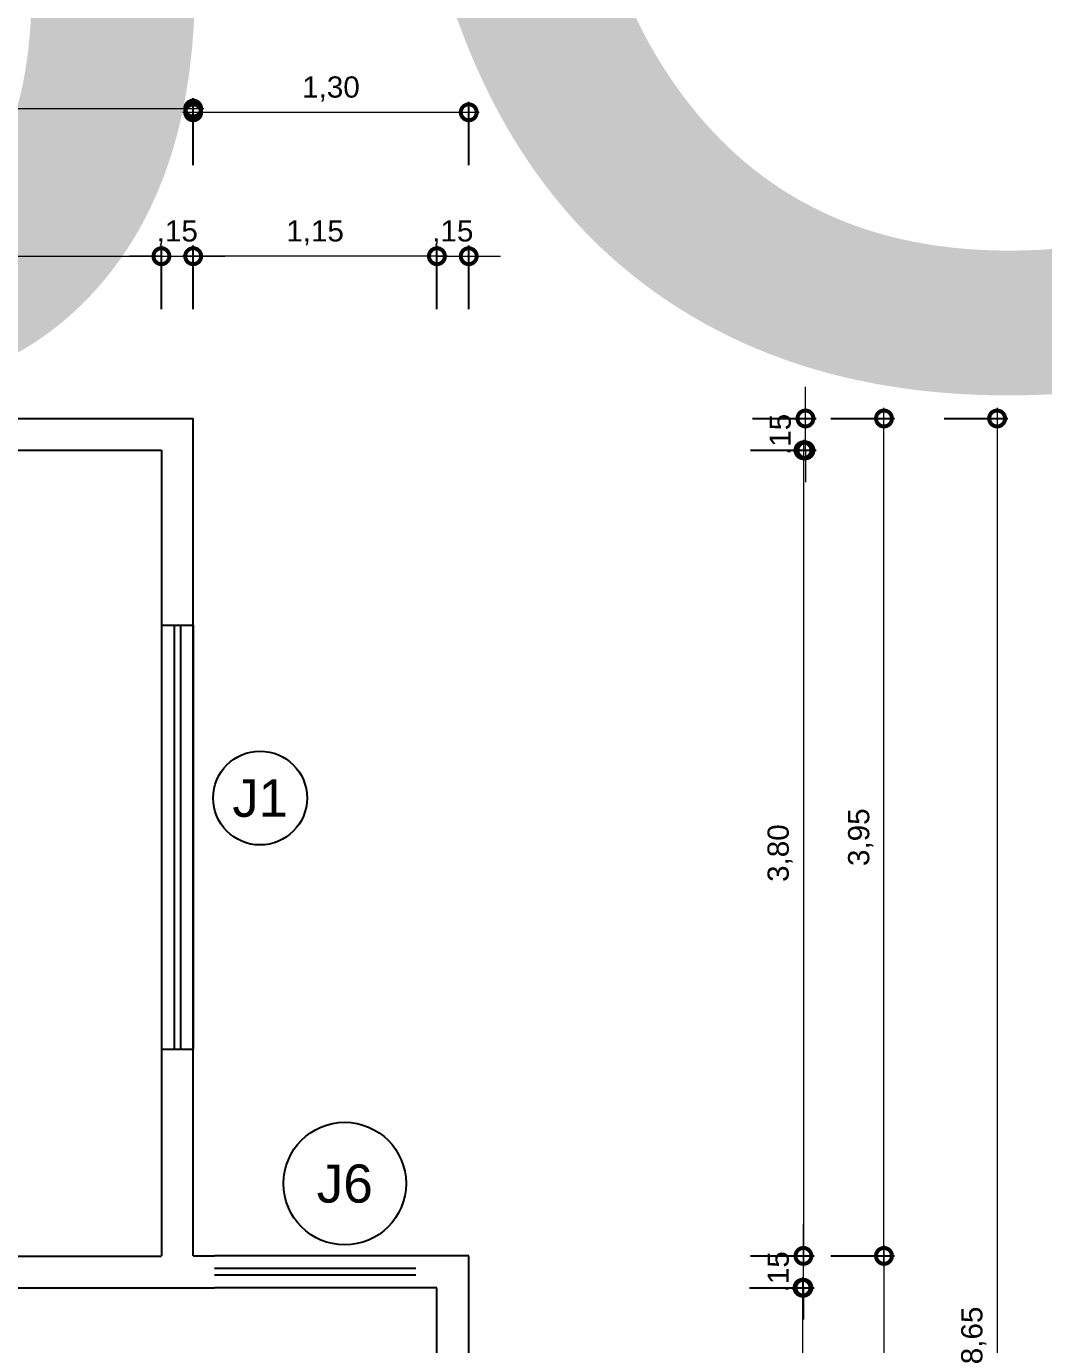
# Model space of a CAD drawing. Header units: metres. Extents: x 0 to 327, y 17 to 88.
# Drawn here: x 145.47 to 150.27, y 57.21 to 63.43 of the extents above; entities that cross this region are included whole.
import ezdxf
from ezdxf.enums import TextEntityAlignment as Align

# ---------------------------------------------------------------- set-up
doc = ezdxf.new("R2018")
doc.units = ezdxf.units.M
doc.header["$LTSCALE"] = 0.5
doc.linetypes.add('DIVIDE', pattern=[31.75, 12.7, -6.35, 0, -6.35, 0, -6.35])
for name, color, linetype in [('ARQ_ALV CT', 5, 'Continuous'), ('ARQ_ESQ CT', 30, 'Continuous'), ('ARQ_PISO', 1, 'Continuous'), ('ARQ_PROJ SUP', 1, 'DIVIDE'), ('CAR_TEXTO_CINZA', 8, 'Continuous'), ('CAR_TEXTO_PRETO', 1, 'Continuous'), ('SIMB_02', 2, 'Continuous'), ('SIMB_TXT', 1, 'Continuous')]:
    doc.layers.add(name, color=color, linetype=linetype)
doc.layers.add('ARQ_COTA_AZUL', color=5, linetype='Continuous', lineweight=20, true_color=0x0000ff)
doc.styles.add('Arial', font='arial.ttf')
doc.styles.add('cota', font='arial.ttf')
doc.styles.add('SIMB', font='arial.ttf')
doc.styles.get("Standard").update_dxf_attribs({"font": 'arial.ttf'})
doc.dimstyles.new('Info 01 - annot', dxfattribs={"dimtxt": 2, "dimasz": 3, "dimexe": 1, "dimexo": 1, "dimgap": 1, "dimtad": 1, "dimzin": 4, "dimtxsty": 'cota', "dimblk": 'DOTSMALL', "dimcen": 2, "dimdle": 1, "dimclrd": 256, "dimclre": 256, "dimclrt": 1, "dimazin": 2, "dimtfac": 0.09, "dimtix": 1, "dimtmove": 2, "dimatfit": 2, "dimfxl": 5, "dimfxlon": 1, "dimtolj": 1, "dimtzin": 4, "dimlwd": -1, "dimarcsym": 1})

# ---------------------------------------------------------------- blocks, each defined once
blk = doc.blocks.new('_DotSmall')
at = {"color": 0, "linetype": 'ByBlock', "const_width": 0.5}
blk.add_lwpolyline([(-0.0625, 0, 1), (0.0625, 0, 1)], format="xyb", close=True, dxfattribs=at)
blk = doc.blocks.new('*D38')
at = {"layer": 'ARQ_COTA_AZUL', "transparency": 16777216}
blk.add_line((149.1361, 57.5327), (149.1361, 53.0327), dxfattribs=at)
at = {"layer": 'ARQ_COTA_AZUL', "lineweight": -2, "transparency": 16777216}
for p, q in [((148.8861, 57.4827), (149.1861, 57.4827)), ((148.8861, 53.0827), (149.1861, 53.0827))]:
    blk.add_line(p, q, dxfattribs=at)
at = {"layer": 'ARQ_COTA_AZUL', "transparency": 16777216, "xscale": 0.15, "yscale": 0.15, "zscale": 0.15}
for p, rotation in [((149.1361, 57.4827), 90), ((149.1361, 53.0827), 270)]:
    blk.add_blockref('_DotSmall', p, dxfattribs=dict(at, rotation=rotation))
at = {"layer": 'ARQ_COTA_AZUL', "color": 1, "transparency": 16777216, "insert": (149.026, 55.2827), "char_height": 0.1, "attachment_point": 5, "rotation": 90, "style": 'cota'}
blk.add_mtext('\\A1;4,40', dxfattribs=at)
blk = doc.blocks.new('*D39')
at = {"layer": 'ARQ_COTA_AZUL', "transparency": 16777216}
for p, q in [((149.1405, 57.6327), (149.1405, 57.7827)), ((149.1405, 57.4827), (149.1405, 57.6327)), ((149.1405, 57.4827), (149.1405, 57.3327))]:
    blk.add_line(p, q, dxfattribs=at)
at = {"layer": 'ARQ_COTA_AZUL', "lineweight": -2, "transparency": 16777216}
for p, q in [((148.8905, 57.6327), (149.1905, 57.6327)), ((148.8905, 57.4827), (149.1905, 57.4827))]:
    blk.add_line(p, q, dxfattribs=at)
at = {"layer": 'ARQ_COTA_AZUL', "transparency": 16777216, "xscale": 0.15, "yscale": 0.15, "zscale": 0.15}
for p, rotation in [((149.1405, 57.6327), 270), ((149.1405, 57.4827), 90)]:
    blk.add_blockref('_DotSmall', p, dxfattribs=dict(at, rotation=rotation))
at = {"layer": 'ARQ_COTA_AZUL', "color": 1, "transparency": 16777216, "insert": (149.0304, 57.5577), "char_height": 0.1, "attachment_point": 5, "rotation": 90, "style": 'cota'}
blk.add_mtext('\\A1;,15', dxfattribs=at)
blk = doc.blocks.new('*D40')
at = {"layer": 'ARQ_COTA_AZUL', "transparency": 16777216}
blk.add_line((149.1405, 61.4827), (149.1405, 57.5827), dxfattribs=at)
at = {"layer": 'ARQ_COTA_AZUL', "lineweight": -2, "transparency": 16777216}
for p, q in [((148.8905, 61.4327), (149.1905, 61.4327)), ((148.8905, 57.6327), (149.1905, 57.6327))]:
    blk.add_line(p, q, dxfattribs=at)
at = {"layer": 'ARQ_COTA_AZUL', "transparency": 16777216, "xscale": 0.15, "yscale": 0.15, "zscale": 0.15}
for p, rotation in [((149.1405, 61.4327), 90), ((149.1405, 57.6327), 270)]:
    blk.add_blockref('_DotSmall', p, dxfattribs=dict(at, rotation=rotation))
at = {"layer": 'ARQ_COTA_AZUL', "color": 1, "transparency": 16777216, "insert": (149.0304, 59.5327), "char_height": 0.1, "attachment_point": 5, "rotation": 90, "style": 'cota'}
blk.add_mtext('\\A1;3,80', dxfattribs=at)
blk = doc.blocks.new('*D41')
at = {"layer": 'ARQ_COTA_AZUL', "transparency": 16777216}
for p, q in [((149.1499, 61.5827), (149.1499, 61.7327)), ((149.1499, 61.4327), (149.1499, 61.5827)), ((149.1499, 61.4327), (149.1499, 61.2827))]:
    blk.add_line(p, q, dxfattribs=at)
at = {"layer": 'ARQ_COTA_AZUL', "lineweight": -2, "transparency": 16777216}
for p, q in [((148.8999, 61.5827), (149.1999, 61.5827)), ((148.8999, 61.4327), (149.1999, 61.4327))]:
    blk.add_line(p, q, dxfattribs=at)
at = {"layer": 'ARQ_COTA_AZUL', "transparency": 16777216, "xscale": 0.15, "yscale": 0.15, "zscale": 0.15}
for p, rotation in [((149.1499, 61.5827), 270), ((149.1499, 61.4327), 90)]:
    blk.add_blockref('_DotSmall', p, dxfattribs=dict(at, rotation=rotation))
at = {"layer": 'ARQ_COTA_AZUL', "color": 1, "transparency": 16777216, "insert": (149.0398, 61.5077), "char_height": 0.1, "attachment_point": 5, "rotation": 90, "style": 'cota'}
blk.add_mtext('\\A1;,15', dxfattribs=at)
blk = doc.blocks.new('*D42')
at = {"layer": 'ARQ_COTA_AZUL', "transparency": 16777216}
blk.add_line((149.5204, 57.6827), (149.5204, 52.8827), dxfattribs=at)
at = {"layer": 'ARQ_COTA_AZUL', "lineweight": -2, "transparency": 16777216}
for p, q in [((149.2704, 57.6327), (149.5704, 57.6327)), ((149.2704, 52.9327), (149.5704, 52.9327))]:
    blk.add_line(p, q, dxfattribs=at)
at = {"layer": 'ARQ_COTA_AZUL', "transparency": 16777216, "xscale": 0.15, "yscale": 0.15, "zscale": 0.15}
for p, rotation in [((149.5204, 57.6327), 90), ((149.5204, 52.9327), 270)]:
    blk.add_blockref('_DotSmall', p, dxfattribs=dict(at, rotation=rotation))
at = {"layer": 'ARQ_COTA_AZUL', "color": 1, "transparency": 16777216, "insert": (149.4103, 55.2827), "char_height": 0.1, "attachment_point": 5, "rotation": 90, "style": 'cota'}
blk.add_mtext('\\A1;4,70', dxfattribs=at)
blk = doc.blocks.new('*D43')
at = {"layer": 'ARQ_COTA_AZUL', "transparency": 16777216}
blk.add_line((149.5204, 57.5827), (149.5204, 61.6327), dxfattribs=at)
at = {"layer": 'ARQ_COTA_AZUL', "lineweight": -2, "transparency": 16777216}
for p, q in [((149.2704, 61.5827), (149.5704, 61.5827)), ((149.2704, 57.6327), (149.5704, 57.6327))]:
    blk.add_line(p, q, dxfattribs=at)
at = {"layer": 'ARQ_COTA_AZUL', "transparency": 16777216, "xscale": 0.15, "yscale": 0.15, "zscale": 0.15}
for p, rotation in [((149.5204, 61.5827), 90), ((149.5204, 57.6327), 270)]:
    blk.add_blockref('_DotSmall', p, dxfattribs=dict(at, rotation=rotation))
at = {"layer": 'ARQ_COTA_AZUL', "color": 1, "transparency": 16777216, "insert": (149.4103, 59.6077), "char_height": 0.1, "attachment_point": 5, "rotation": 90, "style": 'cota'}
blk.add_mtext('\\A1;3,95', dxfattribs=at)
blk = doc.blocks.new('*D44')
at = {"layer": 'ARQ_COTA_AZUL', "lineweight": -2, "transparency": 16777216}
for p, q in [((142.6113, 62.0982), (142.6113, 62.3982)), ((146.1113, 62.0982), (146.1113, 62.3982))]:
    blk.add_line(p, q, dxfattribs=at)
at = {"layer": 'ARQ_COTA_AZUL', "transparency": 16777216}
blk.add_line((142.5613, 62.3482), (146.1613, 62.3482), dxfattribs=at)
at = {"layer": 'ARQ_COTA_AZUL', "transparency": 16777216, "xscale": 0.15, "yscale": 0.15, "zscale": 0.15, "rotation": 180}
blk.add_blockref('_DotSmall', (142.6113, 62.3482), dxfattribs=at)
at = {"layer": 'ARQ_COTA_AZUL', "transparency": 16777216, "xscale": 0.15, "yscale": 0.15, "zscale": 0.15}
blk.add_blockref('_DotSmall', (146.1113, 62.3482), dxfattribs=at)
at = {"layer": 'ARQ_COTA_AZUL', "color": 1, "transparency": 16777216, "insert": (144.3613, 62.4583), "char_height": 0.1, "attachment_point": 5, "style": 'cota'}
blk.add_mtext('\\A1;3,50', dxfattribs=at)
blk = doc.blocks.new('*D52')
at = {"layer": 'ARQ_COTA_AZUL', "lineweight": -2, "transparency": 16777216}
for p, q in [((142.4613, 62.7944), (142.4613, 63.0944)), ((146.2613, 62.7944), (146.2613, 63.0944))]:
    blk.add_line(p, q, dxfattribs=at)
at = {"layer": 'ARQ_COTA_AZUL', "transparency": 16777216}
blk.add_line((142.4113, 63.0444), (146.3113, 63.0444), dxfattribs=at)
at = {"layer": 'ARQ_COTA_AZUL', "transparency": 16777216, "xscale": 0.15, "yscale": 0.15, "zscale": 0.15, "rotation": 180}
blk.add_blockref('_DotSmall', (142.4613, 63.0444), dxfattribs=at)
at = {"layer": 'ARQ_COTA_AZUL', "transparency": 16777216, "xscale": 0.15, "yscale": 0.15, "zscale": 0.15}
blk.add_blockref('_DotSmall', (146.2613, 63.0444), dxfattribs=at)
at = {"layer": 'ARQ_COTA_AZUL', "color": 1, "transparency": 16777216, "insert": (144.3613, 63.1545), "char_height": 0.1, "attachment_point": 5, "style": 'cota'}
blk.add_mtext('\\A1;3,80', dxfattribs=at)
blk = doc.blocks.new('*D53')
at = {"layer": 'ARQ_COTA_AZUL', "lineweight": -2, "transparency": 16777216}
for p, q in [((146.2613, 62.7769), (146.2613, 63.0769)), ((147.5613, 62.7769), (147.5613, 63.0769))]:
    blk.add_line(p, q, dxfattribs=at)
at = {"layer": 'ARQ_COTA_AZUL', "transparency": 16777216}
blk.add_line((146.2113, 63.0269), (147.6113, 63.0269), dxfattribs=at)
at = {"layer": 'ARQ_COTA_AZUL', "transparency": 16777216, "xscale": 0.15, "yscale": 0.15, "zscale": 0.15, "rotation": 180}
blk.add_blockref('_DotSmall', (146.2613, 63.0269), dxfattribs=at)
at = {"layer": 'ARQ_COTA_AZUL', "transparency": 16777216, "xscale": 0.15, "yscale": 0.15, "zscale": 0.15}
blk.add_blockref('_DotSmall', (147.5613, 63.0269), dxfattribs=at)
at = {"layer": 'ARQ_COTA_AZUL', "color": 1, "transparency": 16777216, "insert": (146.9113, 63.137), "char_height": 0.1, "attachment_point": 5, "style": 'cota'}
blk.add_mtext('\\A1;1,30', dxfattribs=at)
blk = doc.blocks.new('*D67')
at = {"layer": 'ARQ_COTA_AZUL', "lineweight": -2, "transparency": 16777216}
for p, q in [((133.6088, 63.628), (133.6088, 63.928)), ((147.5613, 63.628), (147.5613, 63.928))]:
    blk.add_line(p, q, dxfattribs=at)
at = {"layer": 'ARQ_COTA_AZUL', "transparency": 16777216}
blk.add_line((147.6113, 63.878), (133.5588, 63.878), dxfattribs=at)
at = {"layer": 'ARQ_COTA_AZUL', "transparency": 16777216, "xscale": 0.15, "yscale": 0.15, "zscale": 0.15, "rotation": 180}
blk.add_blockref('_DotSmall', (133.6088, 63.878), dxfattribs=at)
at = {"layer": 'ARQ_COTA_AZUL', "transparency": 16777216, "xscale": 0.15, "yscale": 0.15, "zscale": 0.15}
blk.add_blockref('_DotSmall', (147.5613, 63.878), dxfattribs=at)
at = {"layer": 'ARQ_COTA_AZUL', "color": 1, "transparency": 16777216, "insert": (140.585, 63.9881), "char_height": 0.1, "attachment_point": 5, "style": 'cota'}
blk.add_mtext('\\A1;14,10', dxfattribs=at)
blk = doc.blocks.new('*D68')
at = {"layer": 'ARQ_COTA_AZUL', "transparency": 16777216}
blk.add_line((150.0542, 61.6327), (150.0542, 52.8827), dxfattribs=at)
at = {"layer": 'ARQ_COTA_AZUL', "lineweight": -2, "transparency": 16777216}
for p, q in [((149.8042, 61.5827), (150.1042, 61.5827)), ((149.8042, 52.9327), (150.1042, 52.9327))]:
    blk.add_line(p, q, dxfattribs=at)
at = {"layer": 'ARQ_COTA_AZUL', "transparency": 16777216, "xscale": 0.15, "yscale": 0.15, "zscale": 0.15}
for p, rotation in [((150.0542, 61.5827), 90), ((150.0542, 52.9327), 270)]:
    blk.add_blockref('_DotSmall', p, dxfattribs=dict(at, rotation=rotation))
at = {"layer": 'ARQ_COTA_AZUL', "color": 1, "transparency": 16777216, "insert": (149.9441, 57.2577), "char_height": 0.1, "attachment_point": 5, "rotation": 90, "style": 'cota'}
blk.add_mtext('\\A1;8,65', dxfattribs=at)
blk = doc.blocks.new('COD_ESQ')
at = {"layer": 'SIMB_02'}
blk.add_circle((0, 0), 2.5, dxfattribs=at)
at = {"layer": 'SIMB_TXT', "style": 'SIMB'}
blk.add_attdef('CDESQ', text='', height=2, dxfattribs=at).set_placement((0, 0), align=Align.MIDDLE_CENTER)
blk = doc.blocks.new('*U106')
at = {"layer": 'SIMB_02'}
blk.add_circle((0, 0), 3.216, dxfattribs=at)
at = {"layer": 'SIMB_TXT', "style": 'SIMB'}
blk.add_attdef('CDESQ', text='', height=2, dxfattribs=at).set_placement((0, 0), align=Align.MIDDLE_CENTER)
blk = doc.blocks.new('*D107')
at = {"layer": 'ARQ_COTA_AZUL', "lineweight": -2, "transparency": 16777216}
for p, q in [((146.2613, 62.0982), (146.2613, 62.3982)), ((147.4113, 62.0982), (147.4113, 62.3982))]:
    blk.add_line(p, q, dxfattribs=at)
at = {"layer": 'ARQ_COTA_AZUL', "transparency": 16777216}
blk.add_line((147.4613, 62.3482), (146.2113, 62.3482), dxfattribs=at)
at = {"layer": 'ARQ_COTA_AZUL', "transparency": 16777216, "xscale": 0.15, "yscale": 0.15, "zscale": 0.15, "rotation": 180}
blk.add_blockref('_DotSmall', (146.2613, 62.3482), dxfattribs=at)
at = {"layer": 'ARQ_COTA_AZUL', "transparency": 16777216, "xscale": 0.15, "yscale": 0.15, "zscale": 0.15}
blk.add_blockref('_DotSmall', (147.4113, 62.3482), dxfattribs=at)
at = {"layer": 'ARQ_COTA_AZUL', "color": 1, "transparency": 16777216, "insert": (146.8363, 62.4583), "char_height": 0.1, "attachment_point": 5, "style": 'cota'}
blk.add_mtext('\\A1;1,15', dxfattribs=at)
blk = doc.blocks.new('*D108')
at = {"layer": 'ARQ_COTA_AZUL', "lineweight": -2, "transparency": 16777216}
for p, q in [((147.4113, 62.0982), (147.4113, 62.3982)), ((147.5613, 62.0982), (147.5613, 62.3982))]:
    blk.add_line(p, q, dxfattribs=at)
at = {"layer": 'ARQ_COTA_AZUL', "transparency": 16777216}
for p, q in [((147.4113, 62.3482), (147.2613, 62.3482)), ((147.4113, 62.3482), (147.5613, 62.3482)), ((147.5613, 62.3482), (147.7113, 62.3482))]:
    blk.add_line(p, q, dxfattribs=at)
at = {"layer": 'ARQ_COTA_AZUL', "transparency": 16777216, "xscale": 0.15, "yscale": 0.15, "zscale": 0.15}
blk.add_blockref('_DotSmall', (147.4113, 62.3482), dxfattribs=at)
at = {"layer": 'ARQ_COTA_AZUL', "transparency": 16777216, "xscale": 0.15, "yscale": 0.15, "zscale": 0.15, "rotation": 180}
blk.add_blockref('_DotSmall', (147.5613, 62.3482), dxfattribs=at)
at = {"layer": 'ARQ_COTA_AZUL', "color": 1, "transparency": 16777216, "insert": (147.4863, 62.4583), "char_height": 0.1, "attachment_point": 5, "style": 'cota'}
blk.add_mtext('\\A1;,15', dxfattribs=at)
blk = doc.blocks.new('*D109')
at = {"layer": 'ARQ_COTA_AZUL', "lineweight": -2, "transparency": 16777216}
for p, q in [((146.1113, 62.0982), (146.1113, 62.3982)), ((146.2613, 62.0982), (146.2613, 62.3982))]:
    blk.add_line(p, q, dxfattribs=at)
at = {"layer": 'ARQ_COTA_AZUL', "transparency": 16777216}
for p, q in [((146.1113, 62.3482), (145.9613, 62.3482)), ((146.1113, 62.3482), (146.2613, 62.3482)), ((146.2613, 62.3482), (146.4113, 62.3482))]:
    blk.add_line(p, q, dxfattribs=at)
at = {"layer": 'ARQ_COTA_AZUL', "transparency": 16777216, "xscale": 0.15, "yscale": 0.15, "zscale": 0.15}
blk.add_blockref('_DotSmall', (146.1113, 62.3482), dxfattribs=at)
at = {"layer": 'ARQ_COTA_AZUL', "transparency": 16777216, "xscale": 0.15, "yscale": 0.15, "zscale": 0.15, "rotation": 180}
blk.add_blockref('_DotSmall', (146.2613, 62.3482), dxfattribs=at)
at = {"layer": 'ARQ_COTA_AZUL', "color": 1, "transparency": 16777216, "insert": (146.1863, 62.4583), "char_height": 0.1, "attachment_point": 5, "style": 'cota'}
blk.add_mtext('\\A1;,15', dxfattribs=at)
blk = doc.blocks.new('carimbo')
at = {"layer": 'CAR_TEXTO_CINZA', "style": 'Arial', "flags": 8}
blk.add_attdef('FASE', (-0.17336, 0.04), '', height=0.002, dxfattribs=at)
blk.add_attdef('A/S', text='', height=0.002, dxfattribs=at).set_placement((-0.00329, 0.02776), align=Align.RIGHT)
at = {"layer": 'CAR_TEXTO_PRETO', "lineweight": 30, "flags": 104}
blk.add_attdef('TITULO_01', text='', height=0.003, dxfattribs=at).set_placement((-0.11218, 0.00625), align=Align.MIDDLE_CENTER)
at = {"layer": 'CAR_TEXTO_PRETO', "linetype": 'Continuous', "style": 'Arial', "flags": 8}
for tag, p, height in [('IES-CURSO', (-0.17336, 0.045), 0.006), ('NOME', (-0.17336, 0.033), 0.005)]:
    blk.add_attdef(tag, p, '', height=height, dxfattribs=at)
at = {"layer": 'CAR_TEXTO_PRETO', "style": 'Arial', "flags": 8}
for tag, p in [('DISCIPLINA', (-0.15782, 0.0275)), ('DOCENTE', (-0.15788, 0.024)), ('DATAEMISSÃO', (-0.03335, 0.00815)), ('REVN', (-0.03563, 0.00379))]:
    blk.add_attdef(tag, p, '', height=0.002, dxfattribs=at)
for tag, p in [('NUM', (-0.02629, 0.02054)), ('TOT', (-0.01095, 0.02054))]:
    blk.add_attdef(tag, text='', height=0.0045, dxfattribs=at).set_placement(p, align=Align.MIDDLE_CENTER)
at = {"layer": 'CAR_TEXTO_PRETO', "lineweight": 30, "flags": 104}
blk.add_attdef('DISCENTE', text='', height=0.002, dxfattribs=at).set_placement((-0.15757, 0.01762), align=Align.MIDDLE_LEFT)
at = {"layer": 'CAR_TEXTO_PRETO', "style": 'Arial'}
blk.add_attdef('ESCALA', (-0.03346, 0.01285), '', height=0.002, dxfattribs=at)
at = {"layer": 'CAR_TEXTO_PRETO', "style": 'Arial', "flags": 8}
blk.add_attdef('REVDATA', text='', height=0.002, dxfattribs=at).set_placement((-0.00337, 0.00365), align=Align.RIGHT)

msp = doc.modelspace()

# ---------------------------------------------------------------- linework, layer by layer
at = {"layer": 'ARQ_ALV CT'}
for p, q in [((142.4613, 61.5827), (146.2613, 61.5827)), ((146.2613, 57.6327), (146.2613, 61.5827)), ((142.6113, 61.4327), (146.1113, 61.4327)), ((146.1113, 61.4327), (146.1113, 57.6327)), ((146.1113, 60.6077), (146.2613, 60.6077)), ((146.1113, 58.6077), (146.2613, 58.6077)), ((142.6113, 57.6314), (146.1113, 57.6314)), ((146.2613, 57.6327), (146.3613, 57.6327)), ((147.5613, 57.6327), (147.3113, 57.6327)), ((147.5613, 52.9327), (147.5613, 57.6327)), ((142.4613, 57.4827), (146.1324, 57.4827)), ((146.1324, 57.4827), (146.3613, 57.4827)), ((147.4113, 57.4827), (147.3113, 57.4827)), ((147.4113, 53.0827), (147.4113, 57.4827))]:
    msp.add_line(p, q, dxfattribs=at)
at = {"layer": 'ARQ_ESQ CT'}
for p, q in [((146.1713, 60.6077), (146.1713, 58.6077)), ((146.2013, 60.6077), (146.2013, 58.6077)), ((147.3113, 57.5727), (146.3613, 57.5727)), ((147.3113, 57.5427), (146.3613, 57.5427))]:
    msp.add_line(p, q, dxfattribs=at)
at = {"layer": 'ARQ_PISO'}
for p, q in [((146.1113, 60.6077), (146.1113, 58.6077)), ((146.2613, 59.6077), (146.2613, 60.6077)), ((146.2613, 60.6077), (146.2613, 58.6077)), ((147.3113, 57.6327), (146.3613, 57.6327)), ((147.3113, 57.4827), (146.3613, 57.4827))]:
    msp.add_line(p, q, dxfattribs=at)

# ---------------------------------------------------------------- block references
ref = msp.add_blockref('carimbo', (151.9152, 66.9621), dxfattribs=dict(xscale=58.26757068096401, yscale=58.26757068096401, zscale=58.26757068096401))
lines = msp.add_mtext('JOÃO VICTOR ARAUJO E JOAQUIM SETUBAL', dxfattribs={"layer": 'CAR_TEXTO_CINZA', "insert": (142.7339, 67.989), "char_height": 6.209275, "attachment_point": 1})
ref.add_attrib('DISCENTE', '', (142.7339, 67.989), dxfattribs={"flags": 104}).embed_mtext(lines)
at = {"layer": 'ARQ_PROJ SUP'}
for name, p, xscale, yscale, zscale, values in [('COD_ESQ', (146.577, 59.7925), 0.08856865731262951, 0.08856865731262951, 0.08856865731262951, {'CDESQ': 'J1'}), ('*U106', (146.9765, 57.974), 0.08984353133832443, 0.08984353133832443, 0.08984353133832443, {'CDESQ': 'J6'})]:
    msp.add_blockref(name, p, dxfattribs=dict(at, xscale=xscale, yscale=yscale, zscale=zscale)).add_auto_attribs(values)

# ---------------------------------------------------------------- dimensions: what is measured, and where the dimension line sits
at = {"layer": 'ARQ_COTA_AZUL'}
dim = msp.add_linear_dim(base=(133.6088, 63.878), p1=(147.5613, 57.6327), p2=(133.6088, 57.6327), text='14,10', dimstyle='Info 01 - annot', dxfattribs=at)
dim.commit()
dim.dimension.update_dxf_attribs({"geometry": '*D67', "text_midpoint": (140.585, 63.9881)})
for base, p1, p2, picture, middle in [((146.2613, 63.0444), (142.4613, 61.5827), (146.2613, 61.5827), '*D52', (144.3613, 63.1545)), ((147.5613, 63.0269), (146.2613, 57.6327), (147.5613, 57.6327), '*D53', (146.9113, 63.137)), ((146.1113, 62.3482), (142.6113, 61.4327), (146.1113, 61.4327), '*D44', (144.3613, 62.4583)), ((146.2613, 62.3482), (146.1113, 57.6314), (146.2613, 57.6327), '*D109', (146.1863, 62.4583)), ((146.2613, 62.3482), (147.4113, 57.4827), (146.2613, 57.4827), '*D107', (146.8363, 62.4583)), ((147.5613, 62.3482), (147.4113, 57.4827), (147.5613, 57.4827), '*D108', (147.4863, 62.4583))]:
    dim = msp.add_linear_dim(base=base, p1=p1, p2=p2, dimstyle='Info 01 - annot', dxfattribs=at)
    dim.commit()
    dim.dimension.update_dxf_attribs({"geometry": picture, "text_midpoint": middle})
for base, p1, p2, picture, middle in [((149.1499, 61.5827), (146.1113, 61.4327), (146.1113, 61.5827), '*D41', (149.0398, 61.5077)), ((149.5204, 61.5827), (146.2613, 57.6327), (146.2613, 61.5827), '*D43', (149.4103, 59.6077)), ((150.0542, 52.9327), (146.2613, 61.5827), (146.2613, 52.9327), '*D68', (149.9441, 57.2577)), ((149.1405, 57.6327), (146.1113, 61.4327), (146.1113, 57.6327), '*D40', (149.0304, 59.5327)), ((149.1405, 57.6327), (147.4113, 57.4827), (0, 57.6327), '*D39', (149.0304, 57.5577)), ((149.5204, 52.9327), (147.5613, 57.6327), (147.5613, 52.9327), '*D42', (149.4103, 55.2827)), ((149.1361, 53.0827), (147.4113, 57.4827), (147.4119, 53.0827), '*D38', (149.026, 55.2827))]:
    dim = msp.add_linear_dim(base=base, p1=p1, p2=p2, angle=90, dimstyle='Info 01 - annot', dxfattribs=at)
    dim.commit()
    dim.dimension.update_dxf_attribs({"geometry": picture, "text_midpoint": middle})

doc.saveas('drawing.dxf')
